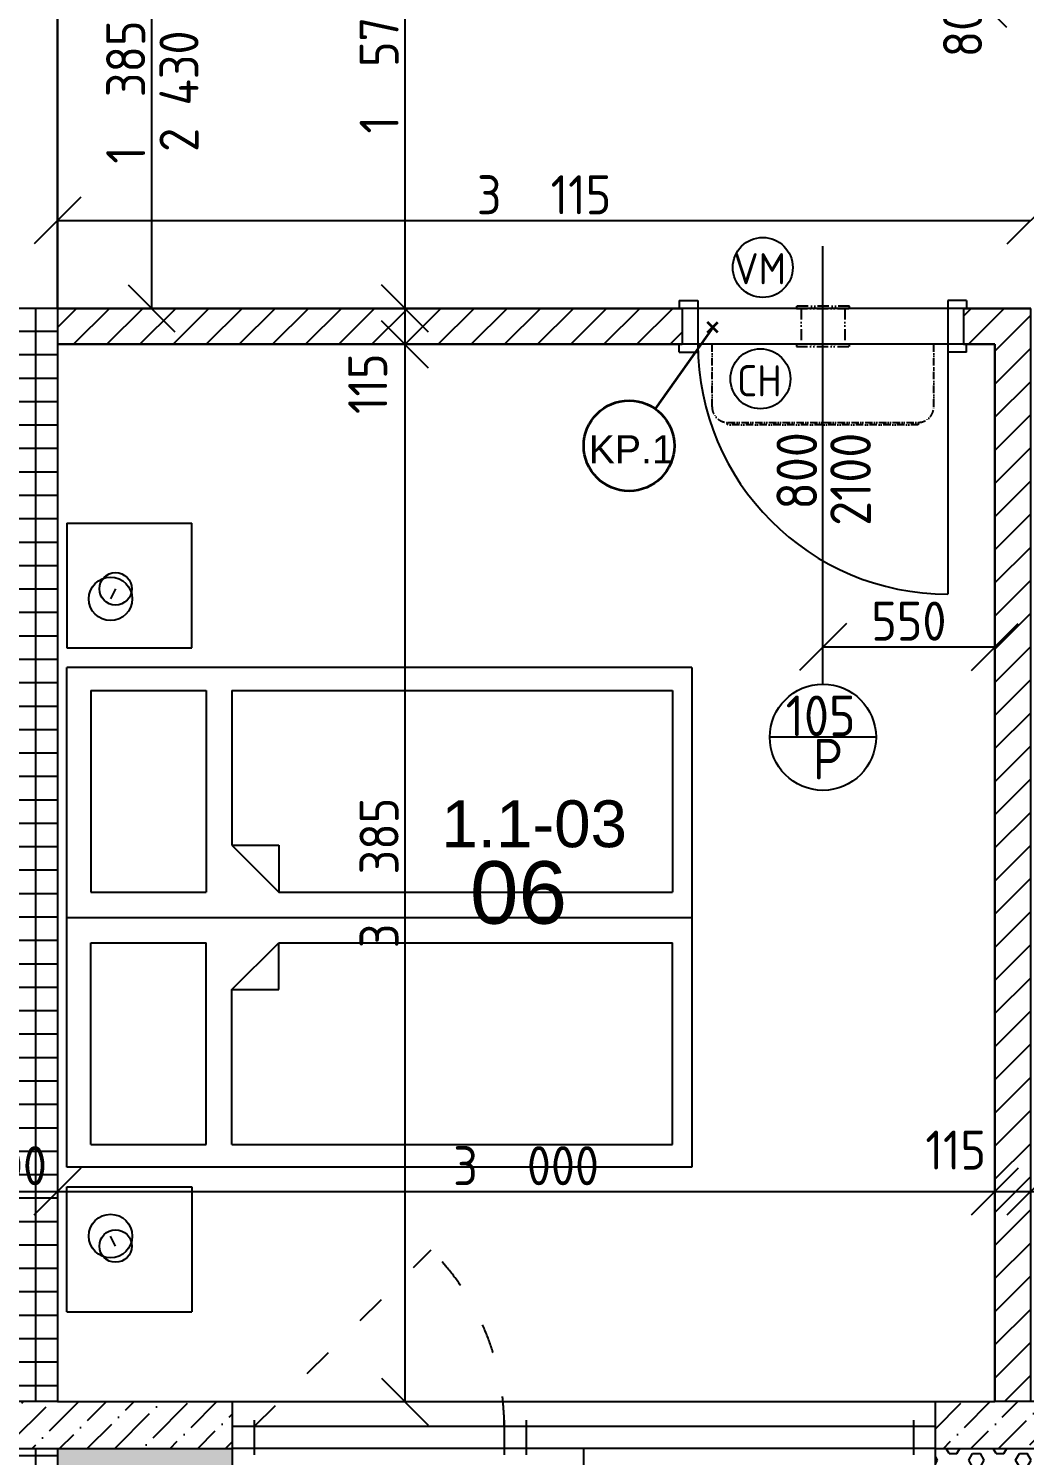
# Model space of a CAD drawing. Extents: x 4511820 to 5180432, y -1526536 to -944957.
# Drawn here: x 5027528 to 5030716, y -1343753 to -1339184 of the extents above; entities that cross this region are included whole.
import ezdxf

# ---------------------------------------------------------------- set-up
doc = ezdxf.new("R2010")
doc.units = 0
doc.header["$MEASUREMENT"] = 0
doc.linetypes.add('ACAD_ISO03W100', pattern=[30, 12, -18])
doc.linetypes.add('ACAD_ISO12W100', pattern=[22, 12, -3, 0.5, -3, 0.5, -3])
doc.layers.get('0').update_dxf_attribs({"linetype": 'CONTINUOUS'})
doc.layers.get('Defpoints').update_dxf_attribs({"color": 61, "linetype": 'CONTINUOUS'})
for name, color, linetype in [('DVERE', 45, 'CONTINUOUS'), ('KÓTY', 4, 'CONTINUOUS'), ('MÚRY', 1, 'CONTINUOUS'), ('OKNÁ', 143, 'CONTINUOUS'), ('Plochy', 41, 'CONTINUOUS'), ('POPIS', 7, 'CONTINUOUS'), ('TENKÁ', 7, 'CONTINUOUS'), ('ZARIADENIE', 47, 'CONTINUOUS'), ('ZZ-chladenie', 133, 'CONTINUOUS'), ('zz-vetr', 52, 'CONTINUOUS'), ('ŠRAFY', 82, 'CONTINUOUS')]:
    doc.layers.add(name, color=color, linetype=linetype)
doc.layers.add('preklady', color=74, linetype='CONTINUOUS', lineweight=35)
doc.styles.add('ARIAL', font='arial.ttf')
doc.styles.add('STYLE1', font='isocp.shx')
doc.dimstyles.new('STANDARD-50', dxfattribs={"dimtxt": 125, "dimasz": 150, "dimexe": 10, "dimexo": 200, "dimgap": 20, "dimtad": 1, "dimdsep": 46, "dimlunit": 6, "dimtxsty": 'STYLE1', "dimblk1": 'OBLIQUE', "dimblk2": 'OBLIQUE', "dimsah": 1, "dimcen": 2.5, "dimse1": 1, "dimse2": 1, "dimadec": 0, "dimazin": 0, "dimtfac": 1, "dimtmove": 1, "dimatfit": 3, "dimldrblk": 'OBLIQUE', "dimfxl": 1, "dimtolj": 1, "dimtzin": 0, "dimarcsym": 0})
pattern_1 = [(45, (524430.31, 125914.67), (33.1456304, 121.533978), [156.25, -31.25, 0, -31.25])]
pattern_2 = [(45, (515270.5, 128041), (-53.0330086, 53.0330086), [])]

# ---------------------------------------------------------------- blocks, each defined once
blk = doc.blocks.new('_OBLIQUE')
at = {"color": 0, "linetype": 'ByBlock'}
blk.add_line((-0.5, -0.5), (0.5, 0.5), dxfattribs=at)
blk = doc.blocks.new('*D22123')
at = {"layer": 'Defpoints', "color": 0}
for p in [(5040541, -1343580.2), (5027621, -1344815.2), (5040541, -1349264.9)]:
    blk.add_point(p, dxfattribs=at)
at = {"layer": 'KÓTY', "color": 0, "lineweight": -2}
blk.add_line((5027621, -1349264.9), (5040541, -1349264.9), dxfattribs=at)
at = {"layer": 'KÓTY', "color": 0, "linetype": 'ByBlock', "lineweight": -2, "xscale": 150, "yscale": 150, "zscale": 150, "rotation": 180}
blk.add_blockref('_OBLIQUE', (5027621, -1349264.9), dxfattribs=at)
at = {"layer": 'KÓTY', "color": 0, "linetype": 'ByBlock', "lineweight": -2, "xscale": 150, "yscale": 150, "zscale": 150}
blk.add_blockref('_OBLIQUE', (5040541, -1349264.9), dxfattribs=at)
at = {"layer": 'KÓTY', "color": 0, "insert": (5034081, -1349182.3), "char_height": 125, "attachment_point": 5, "style": 'STYLE1'}
blk.add_mtext('\\A1;12ﾠ920', dxfattribs=at)
blk = doc.blocks.new('*D22128')
at = {"layer": 'Defpoints', "color": 0}
for p in [(4980571, -1342545.2), (5040921, -1342545.2), (5040921, -1348564.9)]:
    blk.add_point(p, dxfattribs=at)
at = {"layer": 'KÓTY', "color": 0, "lineweight": -2}
blk.add_line((4980571, -1348564.9), (5040921, -1348564.9), dxfattribs=at)
at = {"layer": 'KÓTY', "color": 0, "linetype": 'ByBlock', "lineweight": -2, "xscale": 150, "yscale": 150, "zscale": 150, "rotation": 180}
blk.add_blockref('_OBLIQUE', (4980571, -1348564.9), dxfattribs=at)
at = {"layer": 'KÓTY', "color": 0, "linetype": 'ByBlock', "lineweight": -2, "xscale": 150, "yscale": 150, "zscale": 150}
blk.add_blockref('_OBLIQUE', (5040921, -1348564.9), dxfattribs=at)
at = {"layer": 'KÓTY', "color": 0, "insert": (5010746, -1348482.3), "char_height": 125, "attachment_point": 5, "style": 'STYLE1'}
blk.add_mtext('\\A1;60ﾠ350', dxfattribs=at)
blk = doc.blocks.new('dvojpostel 160')
at = {"layer": 'ZARIADENIE', "ltscale": 0.25}
for p, q in [((4443539, -1340717.4), (4443539, -1341117.4)), ((4443539, -1340717.4), (4443939, -1340717.4)), ((4443939, -1341117.4), (4443939, -1340717.4)), ((4443695, -1340928), (4443678.9, -1340960.2)), ((4443539, -1341117.4), (4443939, -1341117.4)), ((4443539, -1342780.2), (4443539, -1341180.2)), ((4445539, -1341180.2), (4443539, -1341180.2)), ((4445539, -1341180.2), (4445539, -1342780.2)), ((4443539, -1341980.2), (4445539, -1341980.2)), ((4445539, -1342780.2), (4443539, -1342780.2)), ((4443539, -1342843), (4443939, -1342843)), ((4443539, -1343243), (4443539, -1342843)), ((4443939, -1342843), (4443939, -1343243)), ((4443695, -1343032.4), (4443678.9, -1343000.2)), ((4443539, -1343243), (4443939, -1343243))]:
    blk.add_line(p, q, dxfattribs=at)
at = {"layer": 'ZARIADENIE', "color": 76, "ltscale": 0.25}
for p, q in [((4443615.4, -1341253.5), (4443615.4, -1341899.1)), ((4443615.4, -1341253.5), (4443984.7, -1341253.5)), ((4443984.7, -1341253.5), (4443984.7, -1341899.1)), ((4444067.4, -1341253.5), (4445477.4, -1341253.5)), ((4444067.4, -1341253.5), (4444067.4, -1341749.1)), ((4445477.4, -1341253.5), (4445477.4, -1341899.1)), ((4444067.4, -1341749.1), (4444217.4, -1341899.1)), ((4444067.4, -1341749.1), (4444217.4, -1341749.1)), ((4444217.4, -1341749.1), (4444217.4, -1341899.1)), ((4443615.4, -1341899.1), (4443984.7, -1341899.1)), ((4444217.4, -1341899.1), (4445477.4, -1341899.1)), ((4443615.4, -1342061.3), (4443984.7, -1342061.3)), ((4443615.4, -1342706.9), (4443615.4, -1342061.3)), ((4443984.7, -1342706.9), (4443984.7, -1342061.3)), ((4444067.4, -1342211.3), (4444217.4, -1342061.3)), ((4444217.4, -1342061.3), (4445477.4, -1342061.3)), ((4444217.4, -1342211.3), (4444217.4, -1342061.3)), ((4445477.4, -1342706.9), (4445477.4, -1342061.3)), ((4444067.4, -1342706.9), (4444067.4, -1342211.3)), ((4444067.4, -1342211.3), (4444217.4, -1342211.3)), ((4443615.4, -1342706.9), (4443984.7, -1342706.9)), ((4444067.4, -1342706.9), (4445477.4, -1342706.9))]:
    blk.add_line(p, q, dxfattribs=at)
at = {"layer": 'ZARIADENIE', "ltscale": 0.25}
for centre, radius in [((4443678.9, -1340960.2), 69.7), ((4443695, -1340928), 51.9), ((4443678.9, -1343000.2), 69.7), ((4443695, -1343032.4), 51.9)]:
    blk.add_circle(centre, radius, dxfattribs=at)
blk = doc.blocks.new('*D22792')
at = {"layer": 'Defpoints', "color": 0}
for p in [(5027321, -1342907.5), (5027621, -1342907.5), (5027621, -1342907.5)]:
    blk.add_point(p, dxfattribs=at)
at = {"layer": 'KÓTY', "color": 0, "lineweight": -2}
blk.add_line((5027321, -1342907.5), (5027621, -1342907.5), dxfattribs=at)
at = {"layer": 'KÓTY', "color": 0, "linetype": 'ByBlock', "lineweight": -2, "xscale": 150, "yscale": 150, "zscale": 150, "rotation": 180}
blk.add_blockref('_OBLIQUE', (5027321, -1342907.5), dxfattribs=at)
at = {"layer": 'KÓTY', "color": 0, "linetype": 'ByBlock', "lineweight": -2, "xscale": 150, "yscale": 150, "zscale": 150}
blk.add_blockref('_OBLIQUE', (5027621, -1342907.5), dxfattribs=at)
at = {"layer": 'KÓTY', "color": 0, "insert": (5027471, -1342825), "char_height": 125, "attachment_point": 5, "style": 'STYLE1'}
blk.add_mtext('\\A1;300', dxfattribs=at)
blk = doc.blocks.new('*D22793')
at = {"layer": 'Defpoints', "color": 0}
for p in [(5027621, -1342907.5), (5030621, -1342907.5), (5030621, -1342907.5)]:
    blk.add_point(p, dxfattribs=at)
at = {"layer": 'KÓTY', "color": 0, "lineweight": -2}
blk.add_line((5027621, -1342907.5), (5030621, -1342907.5), dxfattribs=at)
at = {"layer": 'KÓTY', "color": 0, "linetype": 'ByBlock', "lineweight": -2, "xscale": 150, "yscale": 150, "zscale": 150, "rotation": 180}
blk.add_blockref('_OBLIQUE', (5027621, -1342907.5), dxfattribs=at)
at = {"layer": 'KÓTY', "color": 0, "linetype": 'ByBlock', "lineweight": -2, "xscale": 150, "yscale": 150, "zscale": 150}
blk.add_blockref('_OBLIQUE', (5030621, -1342907.5), dxfattribs=at)
at = {"layer": 'KÓTY', "color": 0, "insert": (5029121, -1342825), "char_height": 125, "attachment_point": 5, "style": 'STYLE1'}
blk.add_mtext('\\A1;3ﾠ000', dxfattribs=at)
blk = doc.blocks.new('*D22794')
at = {"layer": 'Defpoints', "color": 0}
for p in [(5030621, -1342907.5), (5030736, -1342907.5), (5030736, -1342907.5)]:
    blk.add_point(p, dxfattribs=at)
at = {"layer": 'KÓTY', "color": 0, "lineweight": -2}
blk.add_line((5030621, -1342907.5), (5030736, -1342907.5), dxfattribs=at)
at = {"layer": 'KÓTY', "color": 0, "linetype": 'ByBlock', "lineweight": -2, "xscale": 150, "yscale": 150, "zscale": 150, "rotation": 180}
blk.add_blockref('_OBLIQUE', (5030621, -1342907.5), dxfattribs=at)
at = {"layer": 'KÓTY', "color": 0, "linetype": 'ByBlock', "lineweight": -2, "xscale": 150, "yscale": 150, "zscale": 150}
blk.add_blockref('_OBLIQUE', (5030736, -1342907.5), dxfattribs=at)
at = {"layer": 'KÓTY', "color": 0, "insert": (5030496, -1342775), "char_height": 125, "attachment_point": 5, "style": 'STYLE1'}
blk.add_mtext('\\A1;115', dxfattribs=at)
blk = doc.blocks.new('*D22795')
at = {"layer": 'Defpoints', "color": 0}
for p in [(5030736, -1342907.5), (5033956, -1342907.5), (5033956, -1342907.5)]:
    blk.add_point(p, dxfattribs=at)
at = {"layer": 'KÓTY', "color": 0, "lineweight": -2}
blk.add_line((5030736, -1342907.5), (5033956, -1342907.5), dxfattribs=at)
at = {"layer": 'KÓTY', "color": 0, "linetype": 'ByBlock', "lineweight": -2, "xscale": 150, "yscale": 150, "zscale": 150, "rotation": 180}
blk.add_blockref('_OBLIQUE', (5030736, -1342907.5), dxfattribs=at)
at = {"layer": 'KÓTY', "color": 0, "linetype": 'ByBlock', "lineweight": -2, "xscale": 150, "yscale": 150, "zscale": 150}
blk.add_blockref('_OBLIQUE', (5033956, -1342907.5), dxfattribs=at)
at = {"layer": 'KÓTY', "color": 0, "insert": (5032346, -1342825), "char_height": 125, "attachment_point": 5, "style": 'STYLE1'}
blk.add_mtext('\\A1;3ﾠ220', dxfattribs=at)
blk = doc.blocks.new('*D23116')
at = {"layer": 'Defpoints', "color": 0}
for p in [(5030621, -1341164), (5030071, -1341283.2), (5030621, -1341283.2)]:
    blk.add_point(p, dxfattribs=at)
at = {"layer": 'KÓTY', "color": 0, "lineweight": -2}
blk.add_line((5030071, -1341164), (5030621, -1341164), dxfattribs=at)
at = {"layer": 'KÓTY', "color": 0, "linetype": 'ByBlock', "lineweight": -2, "xscale": 150, "yscale": 150, "zscale": 150, "rotation": 180}
blk.add_blockref('_OBLIQUE', (5030071, -1341164), dxfattribs=at)
at = {"layer": 'KÓTY', "color": 0, "linetype": 'ByBlock', "lineweight": -2, "xscale": 150, "yscale": 150, "zscale": 150}
blk.add_blockref('_OBLIQUE', (5030621, -1341164), dxfattribs=at)
at = {"layer": 'KÓTY', "color": 0, "insert": (5030346, -1341081.5), "char_height": 125, "attachment_point": 5, "style": 'STYLE1'}
blk.add_mtext('\\A1;550', dxfattribs=at)
blk = doc.blocks.new('*D23133')
at = {"layer": 'Defpoints', "color": 0}
for p in [(5028733, -1338505.2), (5028733, -1340080.2), (5028733, -1340080.2)]:
    blk.add_point(p, dxfattribs=at)
at = {"layer": 'KÓTY', "color": 0, "lineweight": -2}
blk.add_line((5028733, -1338505.2), (5028733, -1340080.2), dxfattribs=at)
at = {"layer": 'KÓTY', "color": 0, "linetype": 'ByBlock', "lineweight": -2, "xscale": 150, "yscale": 150, "zscale": 150}
for p, rotation in [((5028733, -1338505.2), 90), ((5028733, -1340080.2), 270)]:
    blk.add_blockref('_OBLIQUE', p, dxfattribs=dict(at, rotation=rotation))
at = {"layer": 'KÓTY', "color": 0, "insert": (5028650.5, -1339292.7), "char_height": 125, "attachment_point": 5, "rotation": 90, "style": 'STYLE1'}
blk.add_mtext('\\A1;1ﾠ575', dxfattribs=at)
blk = doc.blocks.new('*D23137')
at = {"layer": 'Defpoints', "color": 0}
for p in [(5027621, -1338695.2), (5027621, -1340080.2), (5027922, -1340080.2)]:
    blk.add_point(p, dxfattribs=at)
at = {"layer": 'KÓTY', "color": 0, "lineweight": -2}
blk.add_line((5027922, -1338695.2), (5027922, -1340080.2), dxfattribs=at)
at = {"layer": 'KÓTY', "color": 0, "linetype": 'ByBlock', "lineweight": -2, "xscale": 150, "yscale": 150, "zscale": 150}
for p, rotation in [((5027922, -1338695.2), 90), ((5027922, -1340080.2), 270)]:
    blk.add_blockref('_OBLIQUE', p, dxfattribs=dict(at, rotation=rotation))
at = {"layer": 'KÓTY', "color": 0, "insert": (5027839.5, -1339387.7), "char_height": 125, "attachment_point": 5, "rotation": 90, "style": 'STYLE1'}
blk.add_mtext('\\A1;1ﾠ385', dxfattribs=at)
blk = doc.blocks.new('*D23138')
at = {"layer": 'Defpoints', "color": 0}
for p in [(5028621, -1340080.2), (5028621, -1340195.2), (5028733, -1340195.2)]:
    blk.add_point(p, dxfattribs=at)
at = {"layer": 'KÓTY', "color": 0, "lineweight": -2}
blk.add_line((5028733, -1340080.2), (5028733, -1340195.2), dxfattribs=at)
at = {"layer": 'KÓTY', "color": 0, "linetype": 'ByBlock', "lineweight": -2, "xscale": 150, "yscale": 150, "zscale": 150}
for p, rotation in [((5028733, -1340080.2), 90), ((5028733, -1340195.2), 270)]:
    blk.add_blockref('_OBLIQUE', p, dxfattribs=dict(at, rotation=rotation))
at = {"layer": 'KÓTY', "color": 0, "insert": (5028614, -1340321.5), "char_height": 125, "attachment_point": 5, "rotation": 90, "style": 'STYLE1'}
blk.add_mtext('\\A1;115', dxfattribs=at)
blk = doc.blocks.new('*D23139')
at = {"layer": 'Defpoints', "color": 0}
for p in [(5027621, -1340195.2), (5027621, -1343580.2), (5028733, -1343580.2)]:
    blk.add_point(p, dxfattribs=at)
at = {"layer": 'KÓTY', "color": 0, "lineweight": -2}
blk.add_line((5028733, -1340195.2), (5028733, -1343580.2), dxfattribs=at)
at = {"layer": 'KÓTY', "color": 0, "linetype": 'ByBlock', "lineweight": -2, "xscale": 150, "yscale": 150, "zscale": 150}
for p, rotation in [((5028733, -1340195.2), 90), ((5028733, -1343580.2), 270)]:
    blk.add_blockref('_OBLIQUE', p, dxfattribs=dict(at, rotation=rotation))
at = {"layer": 'KÓTY', "color": 0, "insert": (5028650.5, -1341887.7), "char_height": 125, "attachment_point": 5, "rotation": 90, "style": 'STYLE1'}
blk.add_mtext('\\A1;3ﾠ385', dxfattribs=at)
blk = doc.blocks.new('*D23380')
at = {"layer": 'Defpoints', "color": 0}
for p in [(5030736, -1339799), (5027621, -1340080.2), (5030736, -1340080.2)]:
    blk.add_point(p, dxfattribs=at)
at = {"layer": 'KÓTY', "color": 0, "lineweight": -2}
blk.add_line((5027621, -1339799), (5030736, -1339799), dxfattribs=at)
at = {"layer": 'KÓTY', "color": 0, "linetype": 'ByBlock', "lineweight": -2, "xscale": 150, "yscale": 150, "zscale": 150, "rotation": 180}
blk.add_blockref('_OBLIQUE', (5027621, -1339799), dxfattribs=at)
at = {"layer": 'KÓTY', "color": 0, "linetype": 'ByBlock', "lineweight": -2, "xscale": 150, "yscale": 150, "zscale": 150}
blk.add_blockref('_OBLIQUE', (5030736, -1339799), dxfattribs=at)
at = {"layer": 'KÓTY', "color": 0, "insert": (5029178.5, -1339716.5), "char_height": 125, "attachment_point": 5, "style": 'STYLE1'}
blk.add_mtext('\\A1;3ﾠ115', dxfattribs=at)
blk = doc.blocks.new('*D23386')
at = {"layer": 'Defpoints', "color": 0}
for p in [(5030584, -1339025.2), (5030584, -1339105.2), (5030584, -1339105.2)]:
    blk.add_point(p, dxfattribs=at)
at = {"layer": 'KÓTY', "color": 0, "lineweight": -2}
blk.add_line((5030584, -1339025.2), (5030584, -1339105.2), dxfattribs=at)
at = {"layer": 'KÓTY', "color": 0, "linetype": 'ByBlock', "lineweight": -2, "xscale": 150, "yscale": 150, "zscale": 150}
for p, rotation in [((5030584, -1339025.2), 90), ((5030584, -1339105.2), 270)]:
    blk.add_blockref('_OBLIQUE', p, dxfattribs=dict(at, rotation=rotation))
at = {"layer": 'KÓTY', "color": 0, "insert": (5030518, -1339195.5), "char_height": 125, "attachment_point": 5, "rotation": 90, "style": 'STYLE1'}
blk.add_mtext('\\A1;80', dxfattribs=at)
blk = doc.blocks.new('chl1')
at = {"layer": 'ZZ-chladenie', "linetype": 'ACAD_ISO12W100', "ltscale": 2}
for p, q in [((5029716.1, -1340395.2), (5029716.1, -1340195.2)), ((5030425.9, -1340395.2), (5030425.9, -1340195.2))]:
    blk.add_line(p, q, dxfattribs=at)
blk.add_lwpolyline([(5030375.9, -1340445.2), (5030375.9, -1340452.6), (5029766.1, -1340452.6), (5029766.1, -1340445.2)], close=True, dxfattribs=at)
for centre, start, end in [((5029766.1, -1340395.2), 180, 270), ((5030375.9, -1340395.2), 270, 0)]:
    blk.add_arc(centre, 50, start, end, dxfattribs=at)

msp = doc.modelspace()

# ---------------------------------------------------------------- hatches: boundary and pattern name
at = {"layer": 'ŠRAFY', "ltscale": 0.25}
h = msp.add_hatch(dxfattribs=at)
h.set_pattern_fill('ANSI37', color=256, scale=600, angle=45)
h.set_pattern_definition([(90, (-3307273.674, 493071.734), (-75, 1e-14), []), (180, (-3307273.674, 493071.734), (-1e-14, -75), [])])
h.paths.add_polyline_path([(5027621, -1343580.191), (5027621, -1340195.191), (5027621, -1340080.191), (5027321, -1340080.191), (5027321, -1340375.191), (5027321, -1340425.191), (5027321, -1340540.191), (5027321, -1341790.191), (5027321, -1342040.191), (5027321, -1342140.191), (5027321, -1342390.191), (5027321, -1343580.191)])
h = msp.add_hatch(dxfattribs=at)
h.set_pattern_fill('ANSI31', color=256, scale=600, style=0)
h.set_pattern_definition(pattern_2)
h.paths.add_polyline_path([(5027621, -1340080.191), (5027621, -1340195.191), (5029611, -1340195.191), (5029621, -1340195.191), (5029621, -1340080.191), (5029611, -1340080.191)])
h = msp.add_hatch(dxfattribs=at)
h.set_pattern_fill('ANSI31', color=256, scale=600, style=0)
h.set_pattern_definition(pattern_2)
h.paths.add_polyline_path([(5030736, -1340080.191), (5030531, -1340080.191), (5030521, -1340080.191), (5030521, -1340195.191), (5030531, -1340195.191), (5030621, -1340195.191), (5030621, -1343580.191), (5030736, -1343580.191)])
at = {"layer": 'ŠRAFY'}
h = msp.add_hatch(dxfattribs=at)
h.set_pattern_fill('ANSI36', color=256, scale=500, angle=360)
h.set_pattern_definition(pattern_1)
h.paths.add_polyline_path([(5028181, -1343580.191), (5027621, -1343580.191), (5027321, -1343580.191), (5027321, -1343730.191), (5028181, -1343730.191)])
h = msp.add_hatch(dxfattribs=at)
h.set_pattern_fill('ANSI36', color=256, scale=500, angle=360)
h.set_pattern_definition(pattern_1)
h.paths.add_polyline_path([(5030431, -1343730.191), (5030991, -1343730.191), (5030991, -1343580.191), (5030736, -1343580.191), (5030621, -1343580.191), (5030431, -1343580.191)])
h = msp.add_hatch(dxfattribs=at)
h.set_pattern_fill('HEX', color=256, scale=200)
h.set_pattern_definition([(0, (0, -175790.605), (0, 43.3012702), [25, -50]), (120, (0, -175790.605), (-37.5, -21.6506351), [25, -50]), (60, (25, -175790.605), (-37.5, 21.6506351), [25, -50])])
h.paths.add_polyline_path([(5027781, -1345420.191), (5027781, -1345385.191), (5027781, -1345355.191), (5027781, -1343970.191), (5028181, -1343970.191), (5028181, -1343730.191), (5027621, -1343730.191), (5027621, -1346730.191), (5027321, -1346730.191), (5027321, -1346705.191), (5027088.5, -1346705.191), (5025851, -1346705.191), (5025813.5, -1346705.191), (5025801, -1346705.191), (5025801, -1346755.191), (5027101, -1346755.191), (5027781, -1346755.191), (5027781, -1345470.191)])
h.paths.add_polyline_path([(5027160.451, -1346154.5), (5027423.049, -1346154.5), (5027423.049, -1346404.5), (5027160.451, -1346404.5)], flags=24)
h.paths.add_polyline_path([(5027620.451, -1346154.5), (5027883.049, -1346154.5), (5027883.049, -1346404.5), (5027620.451, -1346404.5)], flags=24)
at = {"layer": 'ŠRAFY', "ltscale": 0.25}
h = msp.add_hatch(dxfattribs=at)
h.set_pattern_fill('ANSI37', color=256, scale=600, angle=45)
h.set_pattern_definition([(90, (-3307273.674, 493071.734), (-75, 1e-14), []), (180, (-3307273.674, 493071.734), (-1e-14, -75), [])])
h.paths.add_polyline_path([(5027321, -1343730.191), (5027321, -1344215.191), (5027321, -1344815.191), (5027321, -1345195.191), (5027321, -1346565.191), (5027321, -1346617.691), (5027321, -1346692.691), (5027321, -1346705.191), (5027321, -1346730.191), (5027621, -1346730.191), (5027621, -1343730.191)])
at = {"layer": 'ŠRAFY'}
h = msp.add_hatch(dxfattribs=at)
h.set_pattern_fill('HEX', color=256, scale=200)
h.set_pattern_definition([(0, (0, -175781), (0, 43.3012702), [25, -50]), (120, (0, -175781), (-37.5, -21.6506351), [25, -50]), (60, (25, -175781), (-37.5, 21.6506351), [25, -50])])
h.paths.add_polyline_path([(5030991, -1343970.191), (5030991, -1343730.191), (5030431, -1343730.191), (5030431, -1343970.191), (5030711, -1343970.191)])

# ---------------------------------------------------------------- linework, layer by layer
at = {"layer": 'DVERE', "ltscale": 0.25}
for p, q in [((5030071, -1341283.191), (5030071, -1339880.535)), ((5029611, -1340055.191), (5029671, -1340055.191)), ((5029611, -1340055.191), (5029611, -1340080.191)), ((5029671, -1340055.191), (5029671, -1340220.191)), ((5030531, -1340055.191), (5030471, -1340055.191)), ((5030471, -1340055.191), (5030471, -1340220.191)), ((5030531, -1340055.191), (5030531, -1340080.191)), ((5030471, -1340080.191), (5029671, -1340080.191)), ((5029611, -1340220.191), (5029611, -1340195.191)), ((5030471, -1340195.191), (5029671, -1340195.191)), ((5030471, -1340195.191), (5030471, -1340995.191)), ((5030531, -1340220.191), (5030531, -1340195.191)), ((5029611, -1340220.191), (5029671, -1340220.191)), ((5030531, -1340220.191), (5030471, -1340220.191)), ((5030241, -1341453.191), (5029901, -1341453.191))]:
    msp.add_line(p, q, dxfattribs=at)
msp.add_circle((5030071, -1341453.191), 170, dxfattribs=at)
msp.add_arc((5030471, -1340195.191), 800, 180, 270, dxfattribs=at)
at = {"layer": 'MÚRY'}
for p, q in [((5027621, -1340080.191), (5027321, -1340080.191)), ((5027621, -1340080.191), (5029621, -1340080.191)), ((5030521, -1340080.191), (5030736, -1340080.191)), ((5027621, -1340195.191), (5027621, -1343580.191)), ((5027621, -1340195.191), (5029621, -1340195.191)), ((5030521, -1340195.191), (5030621, -1340195.191)), ((5030621, -1340195.191), (5030621, -1343580.191)), ((5027621, -1343580.191), (5028181, -1343580.191)), ((5027621, -1343580.191), (5028181, -1343580.191)), ((5028181, -1343970.191), (5028181, -1343580.191)), ((5030431, -1343580.191), (5030621, -1343580.191)), ((5030431, -1343970.191), (5030431, -1343580.191))]:
    msp.add_line(p, q, dxfattribs=at)
at = {"layer": 'MÚRY', "ltscale": 0.25}
for p, q in [((5029621, -1340080.191), (5029621, -1340195.191)), ((5030521, -1340080.191), (5030521, -1340195.191))]:
    msp.add_line(p, q, dxfattribs=at)
at = {"layer": 'OKNÁ', "linetype": 'ACAD_ISO03W100', "ltscale": 8}
msp.add_line((5028251, -1343660.191), (5028816.685, -1343094.506), dxfattribs=at)
at = {"layer": 'OKNÁ', "ltscale": 0.25}
for p, q in [((5028251, -1343640.191), (5028251, -1343750.191)), ((5029051, -1343640.191), (5029051, -1343750.191)), ((5029121, -1343640.191), (5029121, -1343750.191)), ((5030361, -1343640.191), (5030361, -1343750.191)), ((5030431, -1343660.191), (5028181, -1343660.191)), ((5030431, -1343730.191), (5028181, -1343730.191)), ((5029306, -1344344.045), (5029306, -1343730.191))]:
    msp.add_line(p, q, dxfattribs=at)
at = {"layer": 'OKNÁ', "linetype": 'ACAD_ISO03W100', "ltscale": 8}
msp.add_arc((5028251, -1343660.191), 800, 0, 45, dxfattribs=at)
at = {"layer": 'Plochy'}
for points in [[(5030736, -1340080.191), (5027621, -1340080.191), (5027621, -1338505.191), (5030321, -1338505.191), (5030321, -1339105.191), (5030736, -1339105.191), (5030736, -1338505.191), (5033956, -1338505.191), (5033956, -1343580.191), (5030736, -1343580.191)], [(5027321, -1340375.191), (5026276, -1340375.191), (5026276, -1338695.191), (5027621, -1338695.191), (5027621, -1340080.191), (5027321, -1340080.191)], [(5030621, -1340195.191), (5027621, -1340195.191), (5027621, -1343580.191), (5030621, -1343580.191)]]:
    msp.add_lwpolyline(points, close=True, dxfattribs=at)
at = {"layer": 'preklady'}
for p, q in [((5029718.499, -1340140.999), (5029534.168, -1340401.557)), ((5029701.882, -1340157.616), (5029735.116, -1340124.382)), ((5029735.117, -1340157.617), (5029701.883, -1340124.383))]:
    msp.add_line(p, q, dxfattribs=at)
at = {"layer": 'preklady', "ltscale": 0.25}
msp.add_circle((5029450.425, -1340519.93), 145, dxfattribs=at)
at = {"layer": 'TENKÁ', "linetype": 'ACAD_ISO12W100', "ltscale": 10}
for p, q in [((5027621, -1338695.191), (5027621, -1340080.191)), ((5028181, -1343580.191), (5030431, -1343580.191))]:
    msp.add_line(p, q, dxfattribs=at)
at = {"layer": 'TENKÁ'}
for p, q in [((5027621, -1340080.191), (5027621, -1340195.191)), ((5027621, -1343580.191), (5027321, -1343580.191)), ((5030736, -1343580.191), (5030621, -1343580.191)), ((5027321, -1343730.191), (5028181, -1343730.191)), ((5027621, -1343730.191), (5027621, -1346730.191)), ((5030431, -1343730.191), (5030991, -1343730.191))]:
    msp.add_line(p, q, dxfattribs=at)
at = {"layer": 'ZZ-chladenie'}
msp.add_circle((5029870.873, -1340305.622), 96, dxfattribs=at)
at = {"layer": 'zz-vetr', "linetype": 'ACAD_ISO12W100', "lineweight": -2, "ltscale": 3}
for p, q in [((5030001, -1340080.191), (5030001, -1340195.191)), ((5030141, -1340080.191), (5030141, -1340195.191))]:
    msp.add_line(p, q, dxfattribs=at)
for points in [[(5030156, -1340080.191), (5030156, -1340073.191), (5029986, -1340073.191), (5029986, -1340080.191)], [(5030156, -1340202.191), (5030156, -1340195.191), (5029986, -1340195.191), (5029986, -1340202.191)]]:
    msp.add_lwpolyline(points, close=True, dxfattribs=at)
at = {"layer": 'zz-vetr'}
msp.add_circle((5029878.443, -1339949.146), 96, dxfattribs=at)

# ---------------------------------------------------------------- block references
at = {"layer": 'ZARIADENIE'}
msp.add_blockref('dvojpostel 160', (584112, -50), dxfattribs=at)
at = {"layer": 'ZZ-chladenie'}
msp.add_blockref('chl1', (0, 0), dxfattribs=at)

# ---------------------------------------------------------------- texts
at = {"layer": 'DVERE', "style": 'STYLE1'}
for s, p in [('105', (5029951.97, -1341449.691)), ('P', (5030038.97, -1341588.328))]:
    msp.add_text(s, height=130, dxfattribs=at).set_placement(p)
at = {"layer": 'KÓTY', "insert": (5028009.994, -1339384.684), "char_height": 125, "attachment_point": 5, "rotation": 90, "style": 'STYLE1'}
msp.add_mtext('\\A1;2 430', dxfattribs=at)
at = {"layer": 'POPIS', "lineweight": 40, "ltscale": 0.25, "style": 'ARIAL'}
for s, height, p in [('1.1-03', 150, (5028849.769, -1341805.27)), ('06', 200, (5028941.311, -1342050.27))]:
    msp.add_text(s, height=height, dxfattribs=at).set_placement(p)
at = {"layer": 'preklady', "linetype": 'Continuous', "lineweight": 20, "style": 'ARIAL'}
msp.add_text('KP.1', height=90, dxfattribs=at).set_placement((5029321.161, -1340576.187))
at = {"layer": 'TENKÁ', "linetype": 'Continuous', "style": 'STYLE1'}
for s, p in [('800', (5030052.417, -1340724.606)), ('2100', (5030224.524, -1340776.38))]:
    msp.add_text(s, height=130, rotation=90, dxfattribs=at).set_placement(p)
at = {"layer": 'ZZ-chladenie', "style": 'STYLE1'}
msp.add_text('CH', height=100, dxfattribs=at).set_placement((5029796.245, -1340361.821))
at = {"layer": 'zz-vetr', "style": 'STYLE1'}
msp.add_text('VM', height=100, dxfattribs=at).set_placement((5029784.136, -1340003.158))

# ---------------------------------------------------------------- dimensions: what is measured, and where the dimension line sits
at = {"layer": 'KÓTY'}
for base, p1, p2, picture, middle in [((5028733, -1340080.191), (5028733, -1338505.191), (5028733, -1340080.191), '*D23133', (5028650.457, -1339292.691)), ((5027922, -1340080.191), (5027621, -1338695.191), (5027621, -1340080.191), '*D23137', (5027839.457, -1339387.691)), ((5028733, -1343580.191), (5027621, -1340195.191), (5027621, -1343580.191), '*D23139', (5028650.457, -1341887.691))]:
    dim = msp.add_linear_dim(base=base, p1=p1, p2=p2, angle=90, dimstyle='STANDARD-50', dxfattribs=at)
    dim.commit()
    dim.dimension.update_dxf_attribs({"geometry": picture, "text_midpoint": middle})
dim = msp.add_linear_dim(base=(5030584, -1339105.191), p1=(5030584, -1339025.191), p2=(5030584, -1339105.191), angle=90, dimstyle='STANDARD-50', override={"dimtxsty": 'STYLE1', "dimldrblk": 'OBLIQUE'}, dxfattribs=at)
dim.commit()
dim.dimension.update_dxf_attribs({"geometry": '*D23386', "text_midpoint": (5030600.5, -1339195.5), "dimtype": 160})
dim = msp.add_linear_dim(base=(5030736, -1339799), p1=(5027621, -1340080.191), p2=(5030736, -1340080.191), dimstyle='STANDARD-50', override={"dimtxsty": 'STYLE1', "dimldrblk": 'OBLIQUE'}, dxfattribs=at)
dim.commit()
dim.dimension.update_dxf_attribs({"geometry": '*D23380', "text_midpoint": (5029178.5, -1339716.457)})
dim = msp.add_linear_dim(base=(5028733, -1340195.191), p1=(5028621, -1340080.191), p2=(5028621, -1340195.191), angle=90, dimstyle='STANDARD-50', dxfattribs=at)
dim.commit()
dim.dimension.update_dxf_attribs({"geometry": '*D23138', "text_midpoint": (5028696.5, -1340321.5), "dimtype": 160})
for base, p1, p2, picture, middle in [((5030621, -1341164), (5030071, -1341283.191), (5030621, -1341283.191), '*D23116', (5030346, -1341081.5)), ((5040921, -1348564.883), (4980571, -1342545.191), (5040921, -1342545.191), '*D22128', (5010746, -1348482.34)), ((5027621, -1342907.5), (5027321, -1342907.5), (5027621, -1342907.5), '*D22792', (5027471, -1342825)), ((5030621, -1342907.5), (5027621, -1342907.5), (5030621, -1342907.5), '*D22793', (5029121, -1342824.957)), ((5033956, -1342907.5), (5030736, -1342907.5), (5033956, -1342907.5), '*D22795', (5032346, -1342824.957)), ((5040541, -1349264.883), (5027621, -1344815.191), (5040541, -1343580.191), '*D22123', (5034081, -1349182.34))]:
    dim = msp.add_linear_dim(base=base, p1=p1, p2=p2, dimstyle='STANDARD-50', dxfattribs=at)
    dim.commit()
    dim.dimension.update_dxf_attribs({"geometry": picture, "text_midpoint": middle})
dim = msp.add_linear_dim(base=(5030736, -1342907.5), p1=(5030621, -1342907.5), p2=(5030736, -1342907.5), dimstyle='STANDARD-50', dxfattribs=at)
dim.commit()
dim.dimension.update_dxf_attribs({"geometry": '*D22794', "text_midpoint": (5030496, -1342857.5), "dimtype": 160})

doc.saveas('drawing.dxf')
